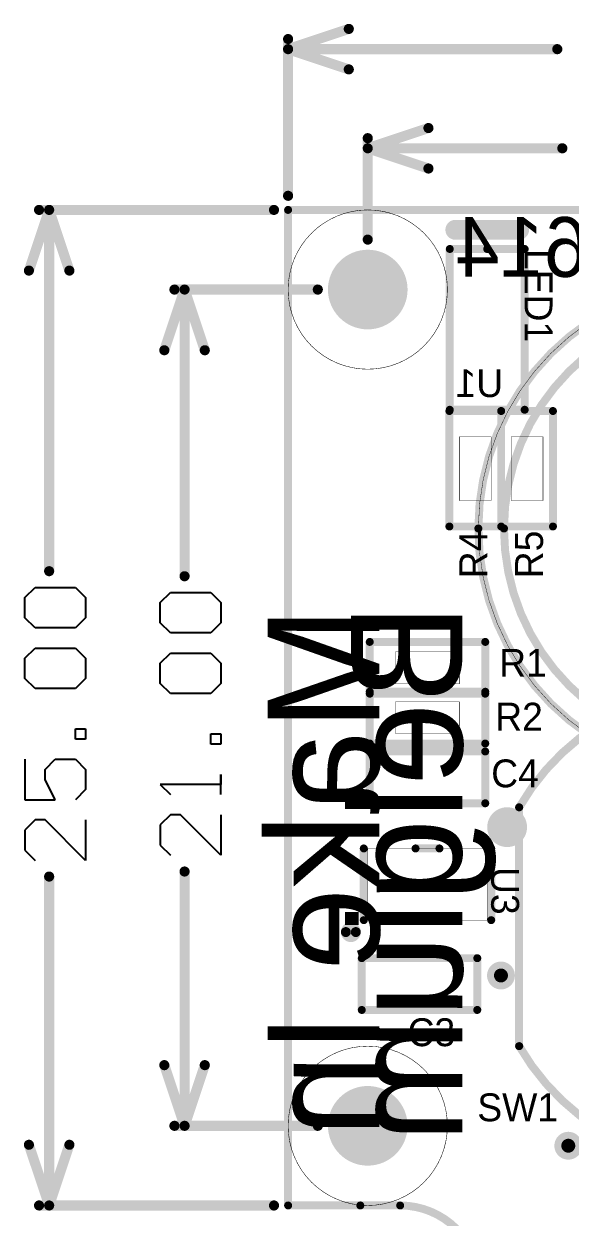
# Model space of a CAD drawing. Header units: millimetres. Extents: x -17.6 to 22.8, y -30.7 to 17.2.
# Drawn here: x -17.63 to -3.92, y -12.79 to 17.17 of the extents above; entities that cross this region are included whole.
import ezdxf

# ---------------------------------------------------------------- set-up
doc = ezdxf.new("R2010")
doc.units = ezdxf.units.MM
for name, color, linetype in [('BottomOverlay', 54, 'Continuous'), ('Mechanical1', 6, 'Continuous'), ('Mechanical13', 56, 'Continuous'), ('Mechanical16', 56, 'Continuous'), ('MultiLayer', 9, 'Continuous'), ('PadHoleLayer', 156, 'Continuous'), ('TopOverlay', 2, 'Continuous'), ('ViaHoleLayer', 16, 'Continuous')]:
    doc.layers.add(name, color=color, linetype=linetype)

msp = doc.modelspace()

# ---------------------------------------------------------------- linework, layer by layer
at = {"layer": 'BottomOverlay'}
for points, const_width in [([(6.223, 4.50000116, 1), (-6.223, 4.50000116, 1)], 0.1999996), ([(5.57933352, 4.50000116, 1), (-5.57933352, 4.50000116, 1)], 0.1999996), ([(-6.272999899999999, 4.50000116, 1), (-6.1730001, 4.50000116, 1)], 0.0999998), ([(-5.62933342, 4.50000116, 1), (-5.52933362, 4.50000116, 1)], 0.0999998)]:
    msp.add_lwpolyline(points, format="xyb", close=True, dxfattribs=dict(at, const_width=const_width))
at = {"layer": 'Mechanical1', "const_width": 0.1999996}
for points in [[(-11.0000034, 12.5000004), (-10.99999832, -12.5000004)], [(-11.0000034, 12.5000004), (11.00000086, 12.5000004)], [(-10.99999832, -12.5000004), (-9.187002199999998, -12.5000004)], [(-9.187004739999999, -12.49999786), (-8.18700166, -12.49999786)], [(-9.187004739999999, -12.49999786), (-9.187002199999998, -12.5000004)]]:
    msp.add_lwpolyline(points, dxfattribs=at)
at = {"layer": 'Mechanical1', "const_width": 0.0999998}
for points in [[(-11.0500033, 12.5000004, 1), (-10.9500035, 12.5000004, 1)], [(-11.0500033, 12.5000004, 1), (-10.9500035, 12.5000004, 1)], [(-11.04999822, -12.5000004, 1), (-10.94999842, -12.5000004, 1)], [(-11.04999822, -12.5000004, 1), (-10.94999842, -12.5000004, 1)], [(-9.237004639999999, -12.49999786, 1), (-9.13700484, -12.49999786, 1)], [(-9.237004639999999, -12.49999786, 1), (-9.13700484, -12.49999786, 1)], [(-9.2370021, -12.5000004, 1), (-9.137002299999999, -12.5000004, 1)], [(-9.2370021, -12.5000004, 1), (-9.137002299999999, -12.5000004, 1)], [(-8.23700156, -12.49999786, 1), (-8.137001759999999, -12.49999786, 1)], [(-8.23700156, -12.49999786, 1), (-8.137001759999999, -12.49999786, 1)]]:
    msp.add_lwpolyline(points, format="xyb", close=True, dxfattribs=at)
at = {"layer": 'Mechanical1', "const_width": 0.1999996}
msp.add_lwpolyline([(-8.18700166, -12.49999786, -0.4142135623730951), (-6.18700058, -14.49999894)], format="xyb", dxfattribs=at)
at = {"layer": 'Mechanical13'}
for points, const_width in [([(6.223, 4.50000116, 1), (-6.223, 4.50000116, 1)], 0.00999998), ([(6.223, 4.50000116, 1), (-6.223, 4.50000116, 1)], 0.00999998), ([(-6.702501199999999, 6.800001640000001, 1), (-6.69750248, 6.800001640000001, 1)], 0.00499872), ([(-6.702501199999999, 6.800001640000001, 1), (-6.69750248, 6.800001640000001, 1)], 0.00499872), ([(-5.9025028, 6.800001640000001, 1), (-5.89750408, 6.800001640000001, 1)], 0.00499872), ([(-5.9025028, 6.800001640000001, 1), (-5.89750408, 6.800001640000001, 1)], 0.00499872), ([(-5.40249872, 6.800001640000001, 1), (-5.3975, 6.800001640000001, 1)], 0.00499872), ([(-5.40249872, 6.800001640000001, 1), (-5.3975, 6.800001640000001, 1)], 0.00499872), ([(-4.60250032, 6.800001640000001, 1), (-4.597501599999999, 6.800001640000001, 1)], 0.00499872), ([(-4.60250032, 6.800001640000001, 1), (-4.597501599999999, 6.800001640000001, 1)], 0.00499872), ([(-6.702501199999999, 5.19999976, 1), (-6.69750248, 5.19999976, 1)], 0.00499872), ([(-6.702501199999999, 5.19999976, 1), (-6.69750248, 5.19999976, 1)], 0.00499872), ([(-5.9025028, 5.19999976, 1), (-5.89750408, 5.19999976, 1)], 0.00499872), ([(-5.9025028, 5.19999976, 1), (-5.89750408, 5.19999976, 1)], 0.00499872), ([(-5.40249872, 5.19999976, 1), (-5.3975, 5.19999976, 1)], 0.00499872), ([(-5.40249872, 5.19999976, 1), (-5.3975, 5.19999976, 1)], 0.00499872), ([(-4.60250032, 5.19999976, 1), (-4.597501599999999, 5.19999976, 1)], 0.00499872), ([(-4.60250032, 5.19999976, 1), (-4.597501599999999, 5.19999976, 1)], 0.00499872), ([(-6.22549936, 4.50000116, 1), (-6.220500639999999, 4.50000116, 1)], 0.00499872), ([(-6.22549936, 4.50000116, 1), (-6.220500639999999, 4.50000116, 1)], 0.00499872), ([(-8.302500539999999, 1.40190728, 1), (-8.297501819999999, 1.40190728, 1)], 0.00499872), ([(-8.302500539999999, 1.40190728, 1), (-8.297501819999999, 1.40190728, 1)], 0.00499872), ([(-6.70249866, 1.40190728, 1), (-6.697499939999999, 1.40190728, 1)], 0.00499872), ([(-6.70249866, 1.40190728, 1), (-6.697499939999999, 1.40190728, 1)], 0.00499872), ([(-8.302500539999999, 0.60190888, 1), (-8.297501819999999, 0.60190888, 1)], 0.00499872), ([(-8.302500539999999, 0.60190888, 1), (-8.297501819999999, 0.60190888, 1)], 0.00499872), ([(-6.70249866, 0.60190888, 1), (-6.697499939999999, 0.60190888, 1)], 0.00499872), ([(-6.70249866, 0.60190888, 1), (-6.697499939999999, 0.60190888, 1)], 0.00499872), ([(-8.302500539999999, 0.14999716, 1), (-8.297501819999999, 0.14999716, 1)], 0.00499872), ([(-8.302500539999999, 0.14999716, 1), (-8.297501819999999, 0.14999716, 1)], 0.00499872), ([(-6.70249866, 0.14999716, 1), (-6.697499939999999, 0.14999716, 1)], 0.00499872), ([(-6.70249866, 0.14999716, 1), (-6.697499939999999, 0.14999716, 1)], 0.00499872), ([(-8.302500539999999, -0.65000124, 1), (-8.297501819999999, -0.65000124, 1)], 0.00499872), ([(-8.302500539999999, -0.65000124, 1), (-8.297501819999999, -0.65000124, 1)], 0.00499872), ([(-6.70249866, -0.65000124, 1), (-6.697499939999999, -0.65000124, 1)], 0.00499872), ([(-6.70249866, -0.65000124, 1), (-6.697499939999999, -0.65000124, 1)], 0.00499872), ([(-9.00250168, -3.53501198, 1), (-8.99750296, -3.53501198, 1)], 0.00499872), ([(-9.00250168, -3.53501198, 1), (-8.99750296, -3.53501198, 1)], 0.00499872), ([(-6.0025026, -3.53501198, 1), (-5.99750388, -3.53501198, 1)], 0.00499872), ([(-6.0025026, -3.53501198, 1), (-5.99750388, -3.53501198, 1)], 0.00499872), ([(-9.00250168, -5.33501346, 1), (-8.99750296, -5.33501346, 1)], 0.00499872), ([(-9.00250168, -5.33501346, 1), (-8.99750296, -5.33501346, 1)], 0.00499872), ([(-6.0025026, -5.33501346, 1), (-5.99750388, -5.33501346, 1)], 0.00499872), ([(-6.0025026, -5.33501346, 1), (-5.99750388, -5.33501346, 1)], 0.00499872)]:
    msp.add_lwpolyline(points, format="xyb", close=True, dxfattribs=dict(at, const_width=const_width))
at = {"layer": 'Mechanical13', "const_width": 0.00999998}
for points in [[(-6.70000184, 5.19999976), (-6.70000184, 6.800001640000001)], [(-6.70000184, 6.800001640000001), (-5.90000344, 6.800001640000001)], [(-5.90000344, 5.19999976), (-5.90000344, 6.800001640000001)], [(-5.39999936, 5.19999976), (-5.39999936, 6.800001640000001)], [(-5.39999936, 6.800001640000001), (-4.60000096, 6.800001640000001)], [(-4.60000096, 5.19999976), (-4.60000096, 6.800001640000001)], [(-6.70000184, 5.19999976), (-5.90000344, 5.19999976)], [(-5.39999936, 5.19999976), (-4.60000096, 5.19999976)], [(-8.300001179999999, 0.60190888), (-8.300001179999999, 1.40190728)], [(-8.300001179999999, 1.40190728), (-6.6999993, 1.40190728)], [(-6.6999993, 0.60190888), (-6.6999993, 1.40190728)], [(-8.300001179999999, 0.60190888), (-6.6999993, 0.60190888)], [(-8.300001179999999, -0.65000124), (-8.300001179999999, 0.14999716)], [(-8.300001179999999, 0.14999716), (-6.6999993, 0.14999716)], [(-6.6999993, -0.65000124), (-6.6999993, 0.14999716)], [(-8.300001179999999, -0.65000124), (-6.6999993, -0.65000124)], [(-9.00000232, -3.53501198), (-6.00000324, -3.53501198)], [(-9.00000232, -5.33501346), (-9.00000232, -3.53501198)], [(-6.00000324, -5.33501346), (-6.00000324, -3.53501198)], [(-9.00000232, -5.33501346), (-6.00000324, -5.33501346)]]:
    msp.add_lwpolyline(points, dxfattribs=at)
at = {"layer": 'Mechanical16'}
for p, q in [((-17.60935264, 2.7675713), (-17.35543392, 3.02149002)), ((-17.35543392, 3.02149002), (-16.33976412, 3.02149002)), ((-16.33976412, 3.02149002), (-16.0858454, 2.7675713)), ((-17.60935264, 2.2597364), (-17.60935264, 2.7675713)), ((-16.0858454, 2.7675713), (-16.0858454, 2.2597364)), ((-14.20935436, 2.64061194), (-13.95543564, 2.89453066)), ((-13.95543564, 2.89453066), (-12.93976584, 2.89453066)), ((-12.93976584, 2.89453066), (-12.68584712, 2.64061194)), ((-14.20935436, 2.13277704), (-14.20935436, 2.64061194)), ((-12.68584712, 2.64061194), (-12.68584712, 2.13277704)), ((-17.35543392, 2.00581768), (-17.60935264, 2.2597364)), ((-16.0858454, 2.2597364), (-16.33976412, 2.00581768)), ((-13.95543564, 1.87885832), (-14.20935436, 2.13277704)), ((-12.68584712, 2.13277704), (-12.93976584, 1.87885832)), ((-16.33976412, 2.00581768), (-17.35543392, 2.00581768)), ((-12.93976584, 1.87885832), (-13.95543564, 1.87885832)), ((-17.60935264, 1.24406406), (-17.35543392, 1.49798278)), ((-17.60935264, 0.73622916), (-17.60935264, 1.24406406)), ((-17.35543392, 1.49798278), (-16.33976412, 1.49798278)), ((-16.33976412, 1.49798278), (-16.0858454, 1.24406406)), ((-16.0858454, 1.24406406), (-16.0858454, 0.73622916)), ((-14.20935436, 1.1171047), (-13.95543564, 1.37102342)), ((-13.95543564, 1.37102342), (-12.93976584, 1.37102342)), ((-12.93976584, 1.37102342), (-12.68584712, 1.1171047)), ((-14.20935436, 0.6092698), (-14.20935436, 1.1171047)), ((-12.68584712, 1.1171047), (-12.68584712, 0.6092698)), ((-17.35543392, 0.48231044), (-17.60935264, 0.73622916)), ((-16.0858454, 0.73622916), (-16.33976412, 0.48231044)), ((-13.95543564, 0.35535108), (-14.20935436, 0.6092698)), ((-12.68584712, 0.6092698), (-12.93976584, 0.35535108)), ((-16.33976412, 0.48231044), (-17.35543392, 0.48231044)), ((-12.93976584, 0.35535108), (-13.95543564, 0.35535108)), ((-16.33976412, -0.78727808), (-16.33976412, -0.53335936)), ((-16.33976412, -0.53335936), (-16.0858454, -0.53335936)), ((-16.0858454, -0.53335936), (-16.0858454, -0.78727808)), ((-16.0858454, -0.78727808), (-16.33976412, -0.78727808)), ((-12.93976584, -0.91423744), (-12.93976584, -0.66031872)), ((-12.93976584, -0.66031872), (-12.68584712, -0.66031872)), ((-12.68584712, -0.66031872), (-12.68584712, -0.91423744)), ((-12.68584712, -0.91423744), (-12.93976584, -0.91423744)), ((-17.60935264, -1.29511298), (-17.60935264, -2.31078532)), ((-17.10151774, -1.5490317), (-16.84759902, -1.29511298)), ((-16.84759902, -1.29511298), (-16.33976412, -1.29511298)), ((-16.33976412, -1.29511298), (-16.0858454, -1.5490317)), ((-17.10151774, -1.80295042), (-17.10151774, -1.5490317)), ((-16.0858454, -1.5490317), (-16.0858454, -2.0568666)), ((-12.68584712, -2.18382596), (-12.68584712, -1.67599106)), ((-12.68584712, -1.67599106), (-12.68584712, -1.92990724)), ((-16.84759902, -2.31078532), (-17.10151774, -1.80295042)), ((-16.0858454, -2.0568666), (-16.33976412, -2.31078532)), ((-12.68584712, -1.92990724), (-14.20935436, -1.92990724)), ((-14.20935436, -1.92990724), (-13.95543564, -2.18382596)), ((-17.60935264, -2.31078532), (-16.84759902, -2.31078532)), ((-13.95543564, -2.69166086), (-14.20935436, -2.94557958)), ((-13.70151946, -2.69166086), (-13.95543564, -2.69166086)), ((-12.68584712, -3.7073332), (-13.70151946, -2.69166086)), ((-12.68584712, -2.69166086), (-12.68584712, -3.7073332)), ((-17.35543392, -2.81862022), (-17.60935264, -3.07253894)), ((-17.10151774, -2.81862022), (-17.35543392, -2.81862022)), ((-16.0858454, -3.83429256), (-17.10151774, -2.81862022)), ((-16.0858454, -2.81862022), (-16.0858454, -3.83429256)), ((-14.20935436, -2.94557958), (-14.20935436, -3.45341448)), ((-17.60935264, -3.07253894), (-17.60935264, -3.58037384)), ((-17.60935264, -3.58037384), (-17.35543392, -3.83429256)), ((-14.20935436, -3.45341448), (-13.95543564, -3.7073332))]:
    msp.add_line(p, q, dxfattribs=at)
at = {"layer": 'Mechanical16', "const_width": 0.254}
for points in [[(-11.0000034, 16.53679954), (-9.4760034, 17.04479954)], [(-11.0000034, 12.8540002), (-11.0000034, 16.79079954)], [(-11.0000034, 16.53679954), (-9.4760034, 16.02879954)], [(-11.0000034, 16.53679954), (-4.24069256, 16.53679954)], [(-8.99999978, 14.04759954), (-7.47599978, 14.55559954)], [(-8.99999978, 11.75399986), (-8.99999978, 14.30159954)], [(-8.99999978, 14.04759954), (-7.47599978, 13.53959954)], [(-8.99999978, 14.04759954), (-4.1137332, 14.04759954)], [(-17.50799902, 10.9760004), (-16.99999902, 12.5000004)], [(-17.25399902, 12.5000004), (-11.3540032, 12.5000004)], [(-16.99999902, 12.5000004), (-16.49199902, 10.9760004)], [(-16.99999902, 3.42789256), (-16.99999902, 12.5000004)], [(-14.10800074, 8.97599932), (-13.60000074, 10.49999932)], [(-13.85400074, 10.49999932), (-10.25400032, 10.49999932)], [(-13.60000074, 10.49999932), (-13.09200074, 8.97599932)], [(-13.60000074, 3.300933199999999), (-13.60000074, 10.49999932)], [(-16.99999902, -12.5000004), (-16.99999902, -4.24069002)], [(-13.60000074, -10.49999932), (-13.60000074, -4.11373066)], [(-14.10800074, -8.97599932), (-13.60000074, -10.49999932)], [(-13.60000074, -10.49999932), (-13.09200074, -8.97599932)], [(-13.85400074, -10.49999932), (-10.25400032, -10.49999932)], [(-17.50799902, -10.9760004), (-16.99999902, -12.5000004)], [(-16.99999902, -12.5000004), (-16.49199902, -10.9760004)], [(-17.25399902, -12.5000004), (-11.35399812, -12.5000004)]]:
    msp.add_lwpolyline(points, dxfattribs=at)
at = {"layer": 'Mechanical16', "const_width": 0.127}
for points in [[(-9.5395034, 17.04479954, 1), (-9.412503399999999, 17.04479954, 1)], [(-11.0635034, 16.79079954, 1), (-10.9365034, 16.79079954, 1)], [(-11.0635034, 16.53679954, 1), (-10.9365034, 16.53679954, 1)], [(-11.0635034, 16.53679954, 1), (-10.9365034, 16.53679954, 1)], [(-11.0635034, 16.53679954, 1), (-10.9365034, 16.53679954, 1)], [(-4.30419256, 16.53679954, 1), (-4.17719256, 16.53679954, 1)], [(-9.5395034, 16.02879954, 1), (-9.412503399999999, 16.02879954, 1)], [(-9.063499779999999, 14.30159954, 1), (-8.93649978, 14.30159954, 1)], [(-7.53949978, 14.55559954, 1), (-7.412499779999999, 14.55559954, 1)], [(-9.063499779999999, 14.04759954, 1), (-8.93649978, 14.04759954, 1)], [(-9.063499779999999, 14.04759954, 1), (-8.93649978, 14.04759954, 1)], [(-9.063499779999999, 14.04759954, 1), (-8.93649978, 14.04759954, 1)], [(-4.1772332, 14.04759954, 1), (-4.050233199999999, 14.04759954, 1)], [(-7.53949978, 13.53959954, 1), (-7.412499779999999, 13.53959954, 1)], [(-11.0635034, 12.8540002, 1), (-10.9365034, 12.8540002, 1)], [(-17.31749902, 12.5000004, 1), (-17.19049902, 12.5000004, 1)], [(-17.06349902, 12.5000004, 1), (-16.93649902, 12.5000004, 1)], [(-17.06349902, 12.5000004, 1), (-16.93649902, 12.5000004, 1)], [(-17.06349902, 12.5000004, 1), (-16.93649902, 12.5000004, 1)], [(-11.4175032, 12.5000004, 1), (-11.2905032, 12.5000004, 1)], [(-9.063499779999999, 11.75399986, 1), (-8.93649978, 11.75399986, 1)], [(-17.57149902, 10.9760004, 1), (-17.44449902, 10.9760004, 1)], [(-16.55549902, 10.9760004, 1), (-16.42849902, 10.9760004, 1)], [(-13.91750074, 10.49999932, 1), (-13.79050074, 10.49999932, 1)], [(-13.66350074, 10.49999932, 1), (-13.53650074, 10.49999932, 1)], [(-13.66350074, 10.49999932, 1), (-13.53650074, 10.49999932, 1)], [(-13.66350074, 10.49999932, 1), (-13.53650074, 10.49999932, 1)], [(-10.31750032, 10.49999932, 1), (-10.19050032, 10.49999932, 1)], [(-14.17150074, 8.97599932, 1), (-14.04450074, 8.97599932, 1)], [(-13.15550074, 8.97599932, 1), (-13.02850074, 8.97599932, 1)], [(-17.06349902, 3.42789256, 1), (-16.93649902, 3.42789256, 1)], [(-13.66350074, 3.300933199999999, 1), (-13.53650074, 3.300933199999999, 1)], [(-17.06349902, -4.24069002, 1), (-16.93649902, -4.24069002, 1)], [(-13.66350074, -4.11373066, 1), (-13.53650074, -4.11373066, 1)], [(-14.17150074, -8.97599932, 1), (-14.04450074, -8.97599932, 1)], [(-13.15550074, -8.97599932, 1), (-13.02850074, -8.97599932, 1)], [(-13.91750074, -10.49999932, 1), (-13.79050074, -10.49999932, 1)], [(-13.66350074, -10.49999932, 1), (-13.53650074, -10.49999932, 1)], [(-13.66350074, -10.49999932, 1), (-13.53650074, -10.49999932, 1)], [(-13.66350074, -10.49999932, 1), (-13.53650074, -10.49999932, 1)], [(-10.31750032, -10.49999932, 1), (-10.19050032, -10.49999932, 1)], [(-17.57149902, -10.9760004, 1), (-17.44449902, -10.9760004, 1)], [(-16.55549902, -10.9760004, 1), (-16.42849902, -10.9760004, 1)], [(-17.31749902, -12.5000004, 1), (-17.19049902, -12.5000004, 1)], [(-17.06349902, -12.5000004, 1), (-16.93649902, -12.5000004, 1)], [(-17.06349902, -12.5000004, 1), (-16.93649902, -12.5000004, 1)], [(-17.06349902, -12.5000004, 1), (-16.93649902, -12.5000004, 1)], [(-11.41749812, -12.5000004, 1), (-11.29049812, -12.5000004, 1)]]:
    msp.add_lwpolyline(points, format="xyb", close=True, dxfattribs=at)
at = {"layer": 'MultiLayer', "const_width": 0.3499993}
for points in [[(-5.83051158, -6.72501068, 1), (-5.48050974, -6.72501068, 1)], [(-4.1395015, -11.00000086, 1), (-3.78949966, -11.00000086, 1)]]:
    msp.add_lwpolyline(points, format="xyb", close=True, dxfattribs=at)
at = {"layer": 'PadHoleLayer', "const_width": 1.00000054}
for points in [[(-9.49999878, 10.49999932, 1), (-8.500000779999999, 10.49999932, 1)], [(-9.49999878, -10.49999932, 1), (-8.500000779999999, -10.49999932, 1)]]:
    msp.add_lwpolyline(points, format="xyb", close=True, dxfattribs=at)
at = {"layer": 'TopOverlay'}
for points, const_width in [([(-6.9999987, 10.49999932, 1), (-11.00000086, 10.49999932, 1)], 0.0127), ([(-6.925000119999999, 12.0000014, 1), (-6.67500316, 12.0000014, 1)], 0.2499995), ([(-5.324998239999999, 12.0000014, 1), (-5.07500128, 12.0000014, 1)], 0.2499995), ([(-6.990001260000001, 11.5190016, 1), (-6.89000146, 11.5190016, 1)], 0.0999998), ([(-6.990001260000001, 11.5190016, 1), (-6.89000146, 11.5190016, 1)], 0.0999998), ([(-6.0500006, 11.5190016, 1), (-5.9500008, 11.5190016, 1)], 0.0999998), ([(-6.0500006, 11.5190016, 1), (-5.9500008, 11.5190016, 1)], 0.0999998), ([(-5.10999994, 11.5190016, 1), (-5.01000014, 11.5190016, 1)], 0.0999998), ([(-5.10999994, 11.5190016, 1), (-5.01000014, 11.5190016, 1)], 0.0999998), ([(-11.00317586, 10.49999932, 1), (-10.99682586, 10.49999932, 1)], 0.00635), ([(-7.0031737, 10.49999932, 1), (-6.996823699999999, 10.49999932, 1)], 0.00635), ([(-7.00000378, 7.450000339999999, 1), (-6.900003979999999, 7.450000339999999, 1)], 0.0999998), ([(-7.00000378, 7.450000339999999, 1), (-6.900003979999999, 7.450000339999999, 1)], 0.0999998), ([(-6.990001260000001, 7.48100104, 1), (-6.89000146, 7.48100104, 1)], 0.0999998), ([(-6.990001260000001, 7.48100104, 1), (-6.89000146, 7.48100104, 1)], 0.0999998), ([(-5.7000013, 7.450000339999999, 1), (-5.600001499999999, 7.450000339999999, 1)], 0.0999998), ([(-5.7000013, 7.450000339999999, 1), (-5.600001499999999, 7.450000339999999, 1)], 0.0999998), ([(-5.7000013, 7.450000339999999, 1), (-5.600001499999999, 7.450000339999999, 1)], 0.0999998), ([(-5.7000013, 7.450000339999999, 1), (-5.600001499999999, 7.450000339999999, 1)], 0.0999998), ([(-5.10999994, 7.48100104, 1), (-5.01000014, 7.48100104, 1)], 0.0999998), ([(-5.10999994, 7.48100104, 1), (-5.01000014, 7.48100104, 1)], 0.0999998), ([(-4.39999882, 7.450000339999999, 1), (-4.29999902, 7.450000339999999, 1)], 0.0999998), ([(-4.39999882, 7.450000339999999, 1), (-4.29999902, 7.450000339999999, 1)], 0.0999998), ([(-7.00000378, 4.55000106, 1), (-6.900003979999999, 4.55000106, 1)], 0.0999998), ([(-7.00000378, 4.55000106, 1), (-6.900003979999999, 4.55000106, 1)], 0.0999998), ([(-5.7000013, 4.55000106, 1), (-5.600001499999999, 4.55000106, 1)], 0.0999998), ([(-5.7000013, 4.55000106, 1), (-5.600001499999999, 4.55000106, 1)], 0.0999998), ([(-5.7000013, 4.55000106, 1), (-5.600001499999999, 4.55000106, 1)], 0.0999998), ([(-5.7000013, 4.55000106, 1), (-5.600001499999999, 4.55000106, 1)], 0.0999998), ([(-4.39999882, 4.55000106, 1), (-4.29999902, 4.55000106, 1)], 0.0999998), ([(-4.39999882, 4.55000106, 1), (-4.29999902, 4.55000106, 1)], 0.0999998), ([(-8.99999978, 1.65190932, 1), (-8.899999979999999, 1.65190932, 1)], 0.0999998), ([(-8.99999978, 1.65190932, 1), (-8.899999979999999, 1.65190932, 1)], 0.0999998), ([(-6.100000499999999, 1.65190932, 1), (-6.000000699999999, 1.65190932, 1)], 0.0999998), ([(-6.100000499999999, 1.65190932, 1), (-6.000000699999999, 1.65190932, 1)], 0.0999998), ([(-8.99999978, 0.3999992, 1), (-8.899999979999999, 0.3999992, 1)], 0.0999998), ([(-8.99999978, 0.3999992, 1), (-8.899999979999999, 0.3999992, 1)], 0.0999998), ([(-8.99999978, 0.35190684, 1), (-8.899999979999999, 0.35190684, 1)], 0.0999998), ([(-8.99999978, 0.35190684, 1), (-8.899999979999999, 0.35190684, 1)], 0.0999998), ([(-6.100000499999999, 0.3999992, 1), (-6.000000699999999, 0.3999992, 1)], 0.0999998), ([(-6.100000499999999, 0.3999992, 1), (-6.000000699999999, 0.3999992, 1)], 0.0999998), ([(-6.100000499999999, 0.35190684, 1), (-6.000000699999999, 0.35190684, 1)], 0.0999998), ([(-6.100000499999999, 0.35190684, 1), (-6.000000699999999, 0.35190684, 1)], 0.0999998), ([(-8.99999978, -0.9000032799999999, 1), (-8.899999979999999, -0.9000032799999999, 1)], 0.0999998), ([(-8.99999978, -0.9000032799999999, 1), (-8.899999979999999, -0.9000032799999999, 1)], 0.0999998), ([(-6.100000499999999, -0.9000032799999999, 1), (-6.000000699999999, -0.9000032799999999, 1)], 0.0999998), ([(-6.100000499999999, -0.9000032799999999, 1), (-6.000000699999999, -0.9000032799999999, 1)], 0.0999998), ([(-8.99999978, -1.0999978, 1), (-8.899999979999999, -1.0999978, 1)], 0.0999998), ([(-8.99999978, -1.0999978, 1), (-8.899999979999999, -1.0999978, 1)], 0.0999998), ([(-6.100000499999999, -1.0999978, 1), (-6.000000699999999, -1.0999978, 1)], 0.0999998), ([(-6.100000499999999, -1.0999978, 1), (-6.000000699999999, -1.0999978, 1)], 0.0999998), ([(-8.99999978, -2.40000028, 1), (-8.899999979999999, -2.40000028, 1)], 0.0999998), ([(-8.99999978, -2.40000028, 1), (-8.899999979999999, -2.40000028, 1)], 0.0999998), ([(-6.100000499999999, -2.40000028, 1), (-6.000000699999999, -2.40000028, 1)], 0.0999998), ([(-6.100000499999999, -2.40000028, 1), (-6.000000699999999, -2.40000028, 1)], 0.0999998), ([(-5.24999966, -2.99999908, 1), (-5.749998659999999, -2.99999908, 1)], 0.499999), ([(-5.24999966, -2.50166378, 1), (-5.149999859999999, -2.50166378, 1)], 0.0999998), ([(-5.247114219999999, -2.50166378, 1), (-5.147114419999999, -2.50166378, 1)], 0.0999998), ([(-5.87499714, -2.99999908, 1), (-5.62500018, -2.99999908, 1)], 0.2499995), ([(-5.37499814, -2.99999908, 1), (-5.12500118, -2.99999908, 1)], 0.2499995), ([(-9.15000202, -3.53501198, 1), (-9.05000222, -3.53501198, 1)], 0.0999998), ([(-7.850002079999999, -3.53501198, 1), (-7.750002279999999, -3.53501198, 1)], 0.0999998), ([(-7.25000328, -3.53501198, 1), (-7.150003479999999, -3.53501198, 1)], 0.0999998), ([(-5.950003339999999, -3.53501198, 1), (-5.850003539999999, -3.53501198, 1)], 0.0999998), ([(-9.29999918, -5.635010319999999, 1), (-9.550001219999999, -5.635010319999999, 1)], 0.2499995), ([(-9.15000202, -5.33501346, 1), (-9.05000222, -5.33501346, 1)], 0.0999998), ([(-5.950003339999999, -5.33500838, 1), (-5.850003539999999, -5.33500838, 1)], 0.0999998), ([(-9.612500459999998, -5.635010319999999, 1), (-9.48750198, -5.635010319999999, 1)], 0.12499848), ([(-9.36249842, -5.635010319999999, 1), (-9.23749994, -5.635010319999999, 1)], 0.12499848), ([(-9.20000192, -6.28999758, 1), (-9.100002120000001, -6.28999758, 1)], 0.0999998), ([(-9.20000192, -6.28999758, 1), (-9.100002120000001, -6.28999758, 1)], 0.0999998), ([(-6.30000264, -6.28999758, 1), (-6.20000284, -6.28999758, 1)], 0.0999998), ([(-6.30000264, -6.28999758, 1), (-6.20000284, -6.28999758, 1)], 0.0999998), ([(-9.20000192, -7.590000059999999, 1), (-9.100002120000001, -7.590000059999999, 1)], 0.0999998), ([(-9.20000192, -7.590000059999999, 1), (-9.100002120000001, -7.590000059999999, 1)], 0.0999998), ([(-6.30000264, -7.590000059999999, 1), (-6.20000284, -7.590000059999999, 1)], 0.0999998), ([(-6.30000264, -7.590000059999999, 1), (-6.20000284, -7.590000059999999, 1)], 0.0999998), ([(-6.9999987, -10.49999932, 1), (-11.00000086, -10.49999932, 1)], 0.0127), ([(-5.24999966, -8.49999824, 1), (-5.149999859999999, -8.49999824, 1)], 0.0999998), ([(-5.247114219999999, -8.49833454, 1), (-5.147114419999999, -8.49833454, 1)], 0.0999998), ([(-11.00317586, -10.49999932, 1), (-10.99682586, -10.49999932, 1)], 0.00635), ([(-7.0031737, -10.49999932, 1), (-6.996823699999999, -10.49999932, 1)], 0.00635)]:
    msp.add_lwpolyline(points, format="xyb", close=True, dxfattribs=dict(at, const_width=const_width))
for points, const_width in [([(-6.800001640000001, 12.0000014), (-5.19999976, 12.0000014)], 0.499999), ([(-6.940001359999999, 11.5190016), (-6.000000699999999, 11.5190016)], 0.1999996), ([(-6.940001359999999, 7.48100104), (-6.940001359999999, 11.5190016)], 0.1999996), ([(-6.000000699999999, 11.5190016), (-5.060000039999999, 11.5190016)], 0.1999996), ([(-5.060000039999999, 7.48100104), (-5.060000039999999, 11.5190016)], 0.1999996), ([(-6.950003879999999, 7.450000339999999), (-5.6500014, 7.450000339999999)], 0.1999996), ([(-6.950003879999999, 4.55000106), (-6.950003879999999, 7.450000339999999)], 0.1999996), ([(-6.940001359999999, 7.48100104), (-5.060000039999999, 7.48100104)], 0.1999996), ([(-5.6500014, 4.55000106), (-5.6500014, 7.450000339999999)], 0.1999996), ([(-5.6500014, 7.450000339999999), (-4.349998919999999, 7.450000339999999)], 0.1999996), ([(-5.6500014, 4.55000106), (-5.6500014, 7.450000339999999)], 0.1999996), ([(-4.349998919999999, 4.55000106), (-4.349998919999999, 7.450000339999999)], 0.1999996), ([(-6.950003879999999, 4.55000106), (-5.6500014, 4.55000106)], 0.1999996), ([(-5.6500014, 4.55000106), (-4.349998919999999, 4.55000106)], 0.1999996), ([(-8.94999988, 0.35190684), (-8.94999988, 1.65190932)], 0.1999996), ([(-8.94999988, 1.65190932), (-6.0500006, 1.65190932)], 0.1999996), ([(-6.0500006, 0.35190684), (-6.0500006, 1.65190932)], 0.1999996), ([(-8.94999988, -0.9000032799999999), (-8.94999988, 0.3999992)], 0.1999996), ([(-8.94999988, 0.3999992), (-6.0500006, 0.3999992)], 0.1999996), ([(-8.94999988, 0.35190684), (-6.0500006, 0.35190684)], 0.1999996), ([(-6.0500006, -0.9000032799999999), (-6.0500006, 0.3999992)], 0.1999996), ([(-8.94999988, -0.9000032799999999), (-6.0500006, -0.9000032799999999)], 0.1999996), ([(-8.94999988, -1.0999978), (-6.0500006, -1.0999978)], 0.1999996), ([(-8.94999988, -2.40000028), (-8.94999988, -1.0999978)], 0.1999996), ([(-6.0500006, -2.40000028), (-6.0500006, -1.0999978)], 0.1999996), ([(-8.94999988, -2.40000028), (-6.0500006, -2.40000028)], 0.1999996), ([(-5.19999976, -8.49999824), (-5.19999976, -2.50166378)], 0.1999996), ([(-9.100002120000001, -5.33501346), (-9.100002120000001, -3.53501198)], 0.1999996), ([(-7.800002179999999, -3.53501198), (-7.20000338, -3.53501198)], 0.1999996), ([(-5.90000344, -5.33500838), (-5.90000344, -3.53501198)], 0.1999996), ([(-9.15000202, -7.590000059999999), (-9.15000202, -6.28999758)], 0.1999996), ([(-9.15000202, -6.28999758), (-6.25000274, -6.28999758)], 0.1999996), ([(-6.25000274, -7.590000059999999), (-6.25000274, -6.28999758)], 0.1999996), ([(-9.15000202, -7.590000059999999), (-6.25000274, -7.590000059999999)], 0.1999996)]:
    msp.add_lwpolyline(points, dxfattribs=dict(at, const_width=const_width))
at = {"layer": 'TopOverlay', "const_width": 0.1999996}
msp.add_lwpolyline([(-5.19711432, -2.50166378, -3.734444451922828), (-5.19711432, -8.49833454)], format="xyb", dxfattribs=at)
at = {"layer": 'ViaHoleLayer', "const_width": 0.17499838}
for points in [[(-5.743011119999999, -6.72501068, 1), (-5.5680102, -6.72501068, 1)], [(-4.052001039999999, -11.00000086, 1), (-3.877000119999999, -11.00000086, 1)]]:
    msp.add_lwpolyline(points, format="xyb", close=True, dxfattribs=at)

# ---------------------------------------------------------------- texts
at = {"layer": 'BottomOverlay', "text_generation_flag": 2}
for s, height, rotation, p in [('MLX90614', 1.49999954, 360, (2.89861244, 10.81941702)), ('Make In', 2.79999948, 90, (-8.71100366, 2.54385318)), ('Belgium', 2.79999948, 90, (-6.6248915, 2.61510018))]:
    msp.add_text(s, height=height, rotation=rotation, dxfattribs=at).set_placement(p)
msp.add_text('U1', height=0.7000011399999999, dxfattribs=at).set_placement((-5.59999896, 7.799999639999999))
at = {"layer": 'TopOverlay'}
for s, rotation, p in [('LED1', 270, (-5.060000039999999, 11.5190016)), ('R4', 90, (-6.000000699999999, 3.25000112)), ('R5', 90, (-4.60000096, 3.25000112)), ('U3', 270, (-5.90000344, -3.99999962))]:
    msp.add_text(s, height=0.7000011399999999, rotation=rotation, dxfattribs=at).set_placement(p)
for s, p in [('R1', (-5.7000013, 0.77690726)), ('R2', (-5.8000011, -0.5750026599999999)), ('C4', (-5.90000344, -2.00000108)), ('C3', (-7.999999239999999, -8.500000779999999)), ('SW1', (-6.25000274, -10.38549866))]:
    msp.add_text(s, height=0.7000011399999999, dxfattribs=at).set_placement(p)

doc.saveas('drawing.dxf')
